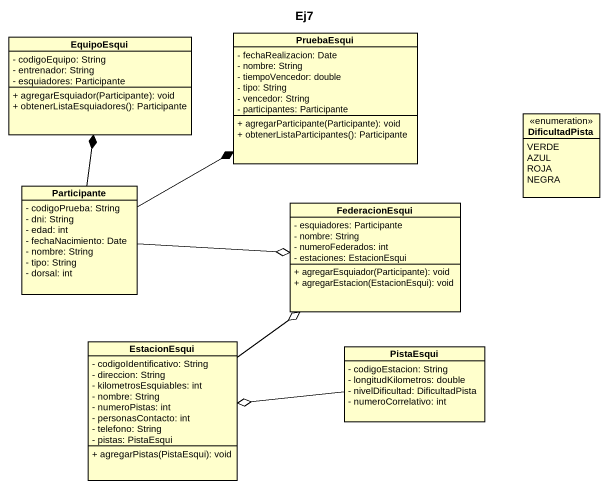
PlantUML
@startuml
title Ej7
hide circle
hide empty members
skinparam classAttributeIconSize 0
class EquipoEsqui {
  - codigoEquipo: String
  - entrenador: String
  - esquiadores: Participante
  + agregarEsquiador(Participante): void
  + obtenerListaEsquiadores(): Participante
}
class PruebaEsqui {
  - fechaRealizacion: Date
  - nombre: String
  - tiempoVencedor: double
  - tipo: String
  - vencedor: String
  - participantes: Participante
  + agregarParticipante(Participante): void
  + obtenerListaParticipantes(): Participante
}
enum DificultadPista {
  VERDE
  AZUL
  ROJA
  NEGRA
}
class Participante {
  - codigoPrueba: String
  - dni: String
  - edad: int
  - fechaNacimiento: Date
  - nombre: String
  - tipo: String
  - dorsal: int
}
class FederacionEsqui {
  - esquiadores: Participante
  - nombre: String
  - numeroFederados: int
  - estaciones: EstacionEsqui
  + agregarEsquiador(Participante): void
  + agregarEstacion(EstacionEsqui): void
}
class EstacionEsqui {
  - codigoIdentificativo: String
  - direccion: String
  - kilometrosEsquiables: int
  - nombre: String
  - numeroPistas: int
  - personasContacto: int
  - telefono: String
  - pistas: PistaEsqui
  + agregarPistas(PistaEsqui): void
}
class PistaEsqui {
  - codigoEstacion: String
  - longitudKilometros: double
  - nivelDificultad: DificultadPista
  - numeroCorrelativo: int
}
Participante -up-* EquipoEsqui
Participante -right-* PruebaEsqui
Participante -right-o FederacionEsqui
EstacionEsqui -up-o FederacionEsqui
PistaEsqui -left-o EstacionEsqui
@enduml
